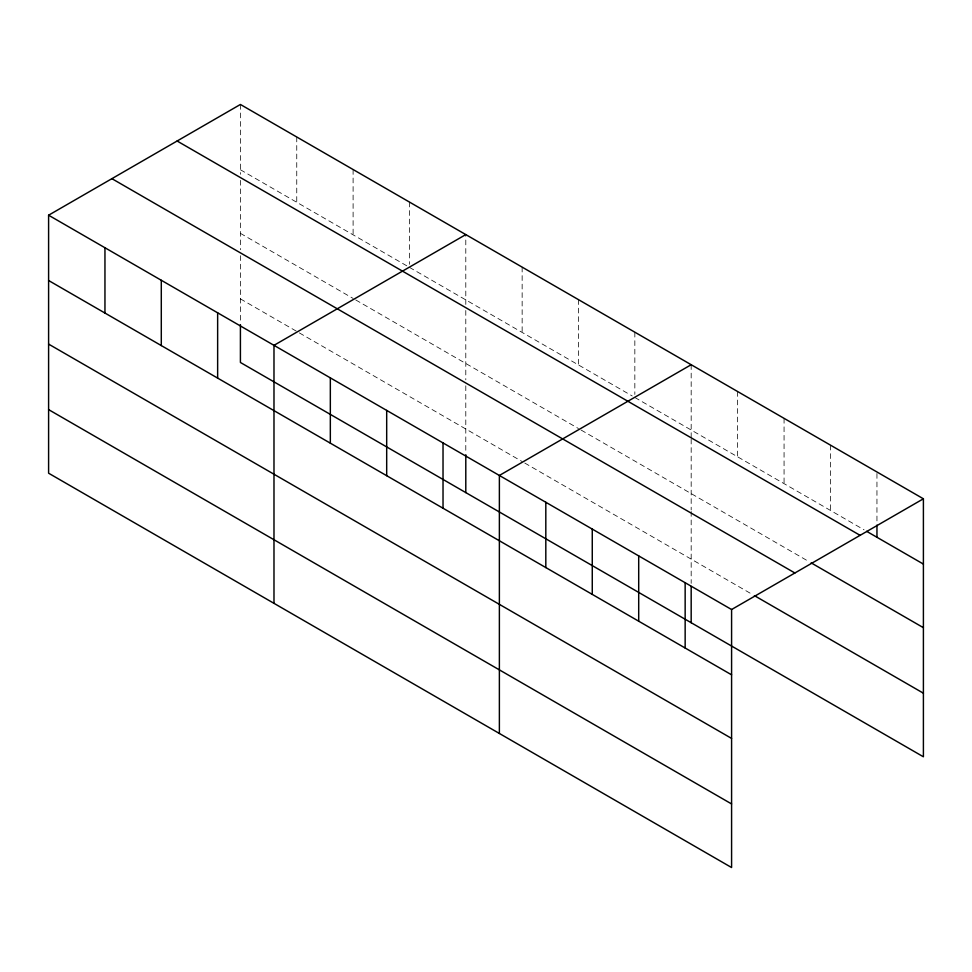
<?xml version="1.0" encoding="UTF-8"?>
<svg xmlns="http://www.w3.org/2000/svg" width="972" height="972" viewBox="0 0 972 972"><rect width="100%" height="100%" fill="white"/><g stroke="black" fill="none" stroke-linecap="round" stroke-linejoin="round"><path stroke-width="0.73" stroke-dasharray="4.86 3.65" d="M465.795 310.493L465.795 379.858M465.795 304.43L465.795 234.592M691.177 439.101L691.177 509.984M691.177 437.582L691.177 364.719M240.412 169.76L406.831 265.842M409.443 267.361L632.213 395.969M634.838 397.487L864.059 529.825M240.412 233.353L353.103 298.416M355.716 299.935L578.486 428.543M581.11 430.061L808.583 561.391M240.412 298.878L296.752 331.403M299.376 332.922L522.146 461.53M524.759 463.049L753.106 594.876M876.951 473.498L876.951 523.604M830.513 445.164L830.513 510.458M784.064 418.349L784.064 483.643M737.627 391.534L737.627 456.828M691.177 511.479L691.177 583.358M634.838 332.193L634.838 394.45M578.486 299.655L578.486 364.95M522.146 267.13L522.146 332.424M465.795 385.823L465.795 453.231M409.443 202.067L409.443 264.323M353.103 169.529L353.103 234.823M296.752 137.003L296.752 202.298M240.412 104.466L240.412 174.304M240.412 180.367L240.412 249.731M240.412 255.697L240.412 323.105"/><path stroke-width="1.46" d="M731.588 738.416L731.588 609.529L48.6 215.213L48.6 473.206L731.588 867.534L731.588 738.416L48.6 344.1M240.412 324.612L240.412 362.471L923.4 756.787L923.4 498.794L240.412 104.466L48.6 215.213M465.795 234.592L273.983 345.339L273.983 603.333M691.177 364.719L499.377 475.466L499.377 733.459M731.588 609.529L923.4 498.794M866.635 531.32L923.4 564.088M177.111 141.013L860.099 535.341M811.158 562.873L923.4 627.681M111.901 178.666L794.889 572.994M754.394 595.629L923.4 693.194M48.6 280.507L731.588 674.823M48.6 409.613L731.588 803.941M876.951 525.123L876.951 537.273M691.177 586.383L691.177 622.724M685.151 582.714L685.151 648.008M638.701 555.899L638.701 621.193M592.264 529.084L592.264 594.378M545.814 502.281L545.814 567.563M465.795 454.738L465.795 492.597M443.025 442.928L443.025 508.222M386.686 410.403L386.686 475.697M330.334 377.865L330.334 443.159M217.643 312.802L217.643 378.096M161.291 280.276L161.291 345.57M104.952 247.739L104.952 313.033"/></g></svg>
